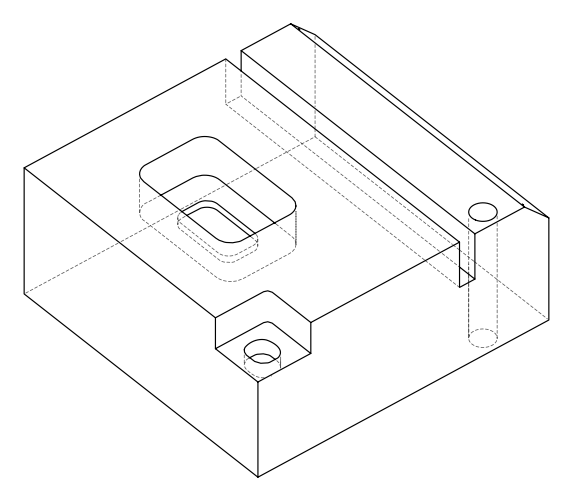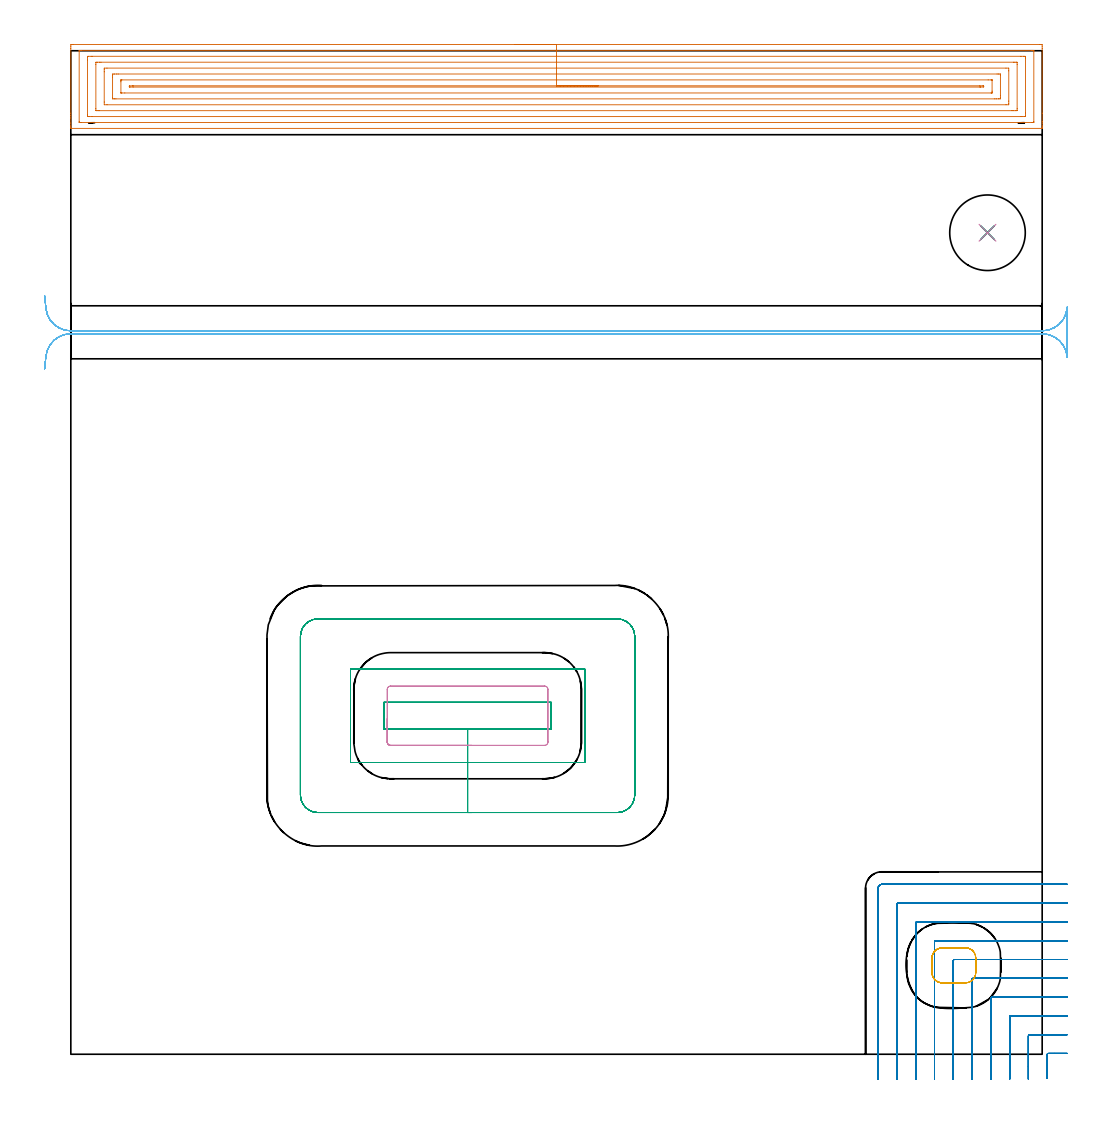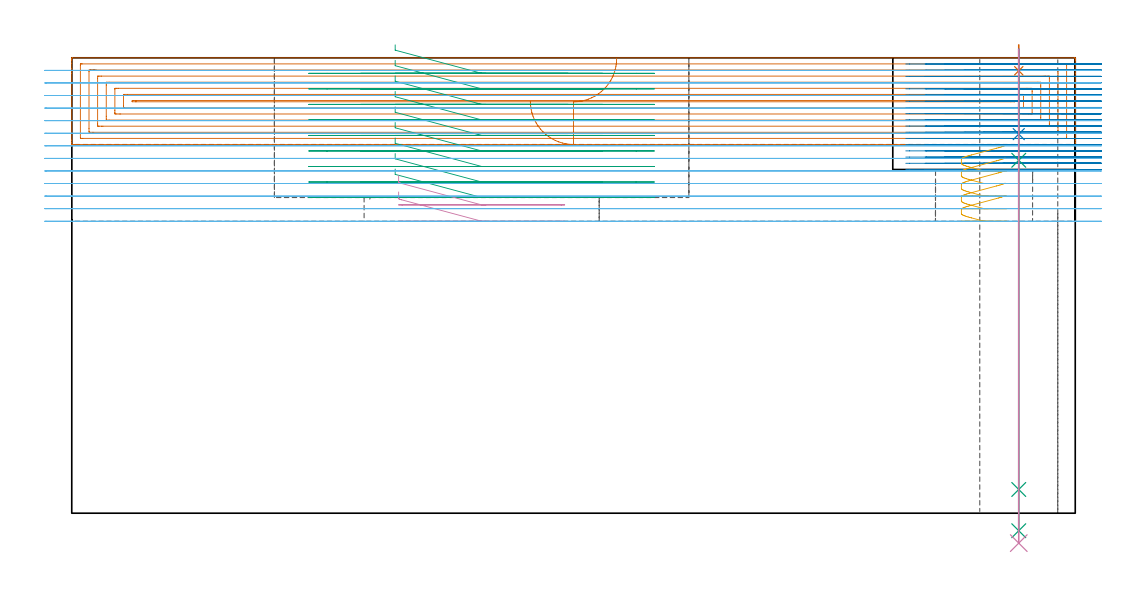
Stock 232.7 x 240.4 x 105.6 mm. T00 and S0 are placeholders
(PLAN: 10 operations, 7 tool changes, 63.9 min)
(1 AREA_MILL | FG_CHAMFER_SURFACE | UGT0205_001 | 15.1 min | 47007 mm3)
(2 MILL_CORNER_NOTCH_RECTANGULAR | CORNER_NOTCH_RECTANGULAR | NXT0201_008 | Follow Part, ap 1.5, ae 75% | 22.33 min | 47797 mm3)
(3 MILL_RECTANGULAR_POCKET | POCKET_RECTANGULAR_STRAIGHT | NXT0201_012 | Follow Part, ap 4, ae 75% | 10.25 min | 190176 mm3)
(4 MILL_RECTANGULAR_POCKET_1 | POCKET_RECTANGULAR_STRAIGHT_1 | NXT0201_012 | Follow Part, ap 4, ae 75% | 0.64 min | 8678 mm3)
(5 MILL_RECTANGULAR_POCKET_2 | POCKET_RECTANGULAR_STRAIGHT_2 | NXT0201_011 | Follow Part, ap 3, ae 75% | 0.81 min | 4771 mm3)
(6 MILL_RECTANGULAR_SLOT | SLOT_RECTANGULAR | NXT0201_011 | Follow Part, ap 3, ae 75% | 13.68 min | 112008 mm3)
(7 SPOT_DRILL | STEP1HOLE | NXT0321_9005460120000 | 0.05 min | 180 mm3)
(8 DRILL_BLIND_HOLE_INTO_CENTER | STEP1HOLE | NXT0301_089 | 0.08 min | 1601 mm3)
(9 GUN_DRILL_THROUGH_HOLE | STEP1HOLE | UGT0307_008 | 0.54 min | 8470 mm3)
(10 DRILL_TO_ENLARGE_THROUGH_HOLE | STEP1HOLE | UGT0301_250 | 0.46 min | 16904 mm3)
(TOOL UGT0205_001 | Chamfer Mill 20 x 3 x 45 deg. | D20 FL50 Z2)
(TOOL NXT0201_008 | ENDMILL 6mm [2P460-0600-NA 1630] | D6 FL26 Z6)
(TOOL NXT0201_012 | ENDMILL 16mm [2P460-1600-NA 1630] | D16 FL38 Z6)
(TOOL NXT0201_011 | ENDMILL 12mm [2P460-1200-NA 1630] | D12 FL38 Z6)
(TOOL NXT0321_9005460120000 | NC Spot Drill, 142deg, 12mm, Carbide, Uncoated | D12 PA142 FL30 Z2)
(TOOL NXT0301_089 | Carbide Drill 11.8mm [860.1-1180-035A1-MM 2214] | D11.8 PA140 FL55 Z2)
(TOOL UGT0307_008 | Gun Drill 11 mm | D11 PA130 FL24 Z1)
(TOOL UGT0301_250 | Twist Drill 18.1 mm | D18.1 PA118 FL135 Z2)
(OP 1 AREA_MILL)
G17 G21 G94 G90
T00 M6
G54
G17 G0 G90 X106.35 Y241.9 S1061 M3
G43 Z115.6 H0
Z95.5
G94 G1 X106.388 Z94.628 F250.
X106.502 Z93.763
X106.691 Z92.912
X106.953 Z92.08
X107.287 Z91.274
X107.69 Z90.5
X108.159 Z89.764
X108.69 Z89.072
X109.279 Z88.429
X109.922 Z87.84
X110.614 Z87.308
X111.35 Z86.84
X112.124 Z86.437
X112.93 Z86.103
X113.762 Z85.841
X114.614 Z85.652
X115.478 Z85.538
X116.35 Z85.5
X232.078
X232.479 Y241.897 Z85.502
X232.69 Y241.892 Z85.505
X232.695 Y241.503 Z85.894
X232.7 Y240.892 Z86.505
Y225.441 Z101.955
Y223.419 Z103.977
Y223.074 Z104.32
Y222.385 Z105.014
Y222.112 Z105.288
X232.698 Y221.954 Z105.439
X232.69 Y221.802 Z105.588
X232.525 Y221.8 Z105.6
X0.175
X0.01 Y221.802 Z105.588
X0.002 Y221.954 Z105.439
X0. Y222.112 Z105.288
Y222.385 Z105.014
Y223.074 Z104.32
Y224.297 Z103.1
Y224.83 Z102.565
Y225.441 Z101.955
Y240.892 Z86.505
X0.005 Y241.503 Z85.894
X0.01 Y241.892 Z85.505
X0.222 Y241.897 Z85.502
X0.622 Y241.9 Z85.5
X116.35
Y240.486 Z86.914
X230.29 Y240.485 Z86.915
X230.434 Y240.484 Z86.916
X230.648 Y240.479 Z86.921
X230.691 Y240.476 Z86.924
X230.695 Y240.446 Z86.954
X230.698 Y240.413 Z86.987
X230.7 Y240.224 Z87.176
X230.699 Y223.416 Z103.984
X230.695 Y223.309 Z104.091
X230.69 Y223.239 Z104.161
X230.682 Y223.221 Z104.179
X230.665 Y223.219 Z104.181
X230.29 Y223.215 Z104.185
X230.148 Y223.214 Z104.186
X2.41 Y223.215 Z104.185
X2.266 Y223.216 Z104.184
X2.052 Y223.221 Z104.179
X2.009 Y223.224 Z104.176
X2.005 Y223.254 Z104.146
X2.002 Y223.287 Z104.113
X2. Y223.476 Z103.924
X2.001 Y240.284 Z87.116
X2.005 Y240.391 Z87.009
X2.01 Y240.462 Z86.938
X2.018 Y240.48 Z86.92
X2.035 Y240.481 Z86.919
X2.41 Y240.485 Z86.915
X2.552 Y240.486 Z86.914
X116.35
Y239.072 Z88.328
X227.61 Y239.071 Z88.329
X228.302 Y239.068 Z88.332
X228.503 Y239.065 Z88.335
X228.69 Y239.057 Z88.343
X228.695 Y238.87 Z88.53
X228.699 Y238.678 Z88.722
X228.7 Y225.514 Z101.886
X228.695 Y224.83 Z102.57
X228.693 Y224.643 Z102.757
X228.503 Y224.636 Z102.764
X227.813 Y224.63 Z102.77
X227.61 Y224.629 Z102.771
X5.091
X4.398 Y224.632 Z102.768
X4.197 Y224.636 Z102.764
X4.01 Y224.643 Z102.757
X4.005 Y224.83 Z102.57
X4.001 Y225.022 Z102.378
X4. Y238.186 Z89.214
X4.005 Y238.87 Z88.53
X4.007 Y239.057 Z88.343
X4.197 Y239.065 Z88.335
X4.887 Y239.07 Z88.33
X5.091 Y239.071 Z88.329
X116.35 Y239.072 Z88.328
Y237.657 Z89.743
X225.822
X226.165 Y237.656 Z89.744
X226.557 Y237.653 Z89.747
X226.628 Y237.65 Z89.75
X226.69 Y237.643 Z89.757
X226.693 Y237.545 Z89.855
X226.7 Y237.131 Z90.269
Y226.585 Z100.815
X226.693 Y226.154 Z101.246
X226.69 Y226.053 Z101.347
X226.558 Y226.049 Z101.351
X226.372 Y226.045 Z101.355
X225.822 Y226.043 Z101.357
X225.48
X6.878
X6.535 Y226.044 Z101.356
X6.144 Y226.048 Z101.352
X6.072 Y226.05 Z101.35
X6.01 Y226.057 Z101.343
X6.008 Y226.155 Z101.245
X6. Y226.569 Z100.831
Y237.115 Z90.285
X6.008 Y237.546 Z89.854
X6.01 Y237.647 Z89.753
X6.142 Y237.651 Z89.749
X6.328 Y237.655 Z89.745
X6.878 Y237.657 Z89.743
X7.22
X116.35
Y236.243 Z91.157
X224.029
X224.69 Y236.238 Z91.162
X224.699 Y235.586 Z91.814
X224.7 Y228.34 Z99.06
X224.697 Y227.69 Z99.71
X224.69 Y227.462 Z99.938
X224.04 Y227.457 Z99.943
X8.671
X8.01 Y227.462 Z99.938
X8.001 Y228.114 Z99.286
X8. Y235.36 Z92.04
X8.003 Y236.01 Z91.39
X8.01 Y236.238 Z91.162
X8.66 Y236.243 Z91.157
X116.35
Y234.829 Z92.571
X221.895
X222.248 Y234.828 Z92.572
X222.6 Y234.824 Z92.576
X222.69 Y234.821 Z92.579
X222.695 Y234.749 Z92.651
X222.699 Y234.631 Z92.769
X222.7 Y229.651 Z97.749
X222.698 Y229.217 Z98.183
X222.695 Y228.995 Z98.405
X222.69 Y228.89 Z98.51
X222.594 Y228.877 Z98.523
X222.248 Y228.874 Z98.526
X221.706 Y228.871 Z98.529
X221.354
X10.805
X10.452 Y228.872 Z98.528
X10.1 Y228.876 Z98.524
X10.01 Y228.879 Z98.521
X10.005 Y228.951 Z98.449
X10.001 Y229.069 Z98.331
X10. Y234.049 Z93.351
X10.002 Y234.483 Z92.917
X10.005 Y234.705 Z92.695
X10.01 Y234.81 Z92.59
X10.106 Y234.823 Z92.577
X10.452 Y234.826 Z92.574
X10.994 Y234.829 Z92.571
X11.346
X116.35
Y233.415 Z93.985
X219.761
X220.46 Y233.412 Z93.988
X220.659 Y233.41 Z93.99
X220.691 Y233.407 Z93.993
X220.694 Y233.398 Z94.002
X220.698 Y233.371 Z94.029
X220.7 Y230.737 Z96.663
X220.697 Y230.502 Z96.898
X220.693 Y230.345 Z97.055
X220.69 Y230.293 Z97.107
X220.677 Y230.291 Z97.109
X220.635 Y230.289 Z97.111
X220.46 Y230.286 Z97.114
X12.939 Y230.285 Z97.115
X12.24 Y230.288 Z97.112
X12.041 Y230.29 Z97.11
X12.009 Y230.293 Z97.107
X12.006 Y230.302 Z97.098
X12.002 Y230.329 Z97.071
X12. Y232.963 Z94.437
X12.003 Y233.198 Z94.202
X12.007 Y233.355 Z94.045
X12.01 Y233.407 Z93.993
X12.023 Y233.409 Z93.991
X12.065 Y233.412 Z93.988
X12.24 Y233.414 Z93.986
X116.35 Y233.415 Z93.985
Y232.001 Z95.399
X217.779 Y232. Z95.4
X218.524 Y231.996 Z95.404
X218.673 Y231.993 Z95.407
X218.694 Y231.85 Z95.55
X218.695 Y231.828 Z95.572
X218.673 Y231.707 Z95.693
X217.932 Y231.701 Z95.699
X217.779 Y231.7 Z95.7
X14.921
X14.176 Y231.704 Z95.696
X14.027 Y231.707 Z95.693
X14.006 Y231.85 Z95.55
X14.005 Y231.872 Z95.528
X14.027 Y231.993 Z95.407
X14.769 Y231.999 Z95.401
X14.921 Y232. Z95.4
X116.35 Y232.001 Z95.399
X117.222 Z95.438
X118.087 Z95.551
X118.938 Z95.74
X119.77 Z96.003
X120.576 Z96.336
X121.35 Z96.739
X122.086 Z97.208
X122.778 Z97.739
X123.421 Z98.328
X124.01 Z98.972
X124.542 Z99.664
X125.01 Z100.399
X125.413 Z101.173
X125.747 Z101.979
X126.009 Z102.811
X126.198 Z103.663
X126.312 Z104.528
X126.35 Z105.399
G0 Z115.6
M5
M2
(OP 2 MILL_CORNER_NOTCH_RECTANGULAR)
G17 G21 G94 G90
T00 M6
G54
G17 G0 G90 X238.7 Y0.2 S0 M3
G43 Z115.6 H1
Z104.161
G94 G1 X235.7 F250.
X234.197
G3 X233.9 Y-0.097 R0.3
G1 Y-2.75
Y-5.75
G0 Z115.6
X238.7 Y4.7
Z104.161
G1 X235.7
X229.697 F500.
G3 X229.4 Y4.403 R0.3
G1 Y-3.
Y-6. F250.
G0 Z115.6
X238.7 Y9.2
Z104.161
G1 X235.7
X225.197 F500.
G3 X224.9 Y8.903 R0.3
G1 Y-3.
Y-6. F250.
G0 Z115.6
X238.7 Y13.7
Z104.161
G1 X235.7
X220.697 F500.
G3 X220.4 Y13.403 R0.3
G1 Y-3.
Y-6. F250.
G0 Z115.6
X238.7 Y18.2
Z104.161
G1 X235.7
X216.198 F500.
G3 X215.9 Y17.902 R0.3
G1 Y-3.
Y-6. F250.
G0 Z115.6
X238.7 Y22.7
Z104.161
G1 X235.7
X211.698 F500.
G3 X211.4 Y22.402 R0.3
G1 Y-3.
Y-6. F250.
G0 Z115.6
X238.7 Y27.2
Z104.161
G1 X235.7
X207.198 F500.
G3 X206.9 Y26.902 R0.3
G1 Y-3.
Y-6. F250.
G0 Z115.6
X238.7 Y31.7
Z104.161
G1 X235.7
X202.698 F500.
G3 X202.4 Y31.402 R0.3
G1 Y-3.
Y-6. F250.
G0 Z115.6
X238.7 Y36.2
Z104.161
G1 X235.7
X198.198 F500.
G3 X197.9 Y35.902 R0.3
G1 Y-3.
Y-6. F250.
G0 Z115.6
X238.7 Y40.7
Z104.161
G1 X235.7
X194.3 F500.
G3 X193.4 Y39.8 R0.9
G1 Y-3.
Y-6. F250.
G0 Z115.6
X238.7 Y0.2
Z102.722
G1 X235.7
X234.197
G3 X233.9 Y-0.097 R0.3
G1 Y-2.75
Y-5.75
G0 Z115.6
X238.7 Y4.7
Z102.722
G1 X235.7
X229.697 F500.
G3 X229.4 Y4.403 R0.3
G1 Y-3.
Y-6. F250.
G0 Z115.6
X238.7 Y9.2
Z102.722
G1 X235.7
X225.197 F500.
G3 X224.9 Y8.903 R0.3
G1 Y-3.
Y-6. F250.
G0 Z115.6
X238.7 Y13.7
Z102.722
G1 X235.7
X220.698 F500.
G3 X220.4 Y13.403 R0.3
G1 Y-3.
Y-6. F250.
G0 Z115.6
X238.7 Y18.2
Z102.722
G1 X235.7
X216.198 F500.
G3 X215.9 Y17.902 R0.3
G1 Y-3.
Y-6. F250.
G0 Z115.6
X238.7 Y22.7
Z102.722
G1 X235.7
X211.698 F500.
G3 X211.4 Y22.402 R0.3
G1 Y-3.
Y-6. F250.
G0 Z115.6
X238.7 Y27.2
Z102.722
G1 X235.7
X207.198 F500.
G3 X206.9 Y26.902 R0.3
G1 Y-3.
Y-6. F250.
G0 Z115.6
X238.7 Y31.7
Z102.722
G1 X235.7
X202.698 F500.
G3 X202.4 Y31.402 R0.3
G1 Y-3.
Y-6. F250.
G0 Z115.6
X238.7 Y36.2
Z102.722
G1 X235.7
X198.198 F500.
G3 X197.9 Y35.902 R0.3
G1 Y-3.
Y-6. F250.
G0 Z115.6
X238.7 Y40.7
Z102.722
G1 X235.7
X194.3 F500.
G3 X193.4 Y39.8 R0.9
G1 Y-3.
Y-6. F250.
G0 Z115.6
X238.7 Y0.2
Z101.283
G1 X235.7
X234.197
G3 X233.9 Y-0.097 R0.3
G1 Y-2.75
Y-5.75
G0 Z115.6
X238.7 Y4.7
Z101.283
G1 X235.7
X229.697 F500.
G3 X229.4 Y4.403 R0.3
G1 Y-3.
Y-6. F250.
G0 Z115.6
X238.7 Y9.2
Z101.283
G1 X235.7
X225.197 F500.
G3 X224.9 Y8.903 R0.3
G1 Y-3.
Y-6. F250.
G0 Z115.6
X238.7 Y13.7
Z101.283
G1 X235.7
X220.697 F500.
G3 X220.4 Y13.403 R0.3
G1 Y-3.
Y-6. F250.
G0 Z115.6
X238.7 Y18.2
Z101.283
G1 X235.7
X216.198 F500.
G3 X215.9 Y17.902 R0.3
G1 Y-3.
Y-6. F250.
G0 Z115.6
X238.7 Y22.7
Z101.283
G1 X235.7
X211.698 F500.
G3 X211.4 Y22.402 R0.3
G1 Y-3.
Y-6. F250.
G0 Z115.6
X238.7 Y27.2
Z101.283
G1 X235.7
X207.198 F500.
G3 X206.9 Y26.902 R0.3
G1 Y-3.
Y-6. F250.
G0 Z115.6
X238.7 Y31.7
Z101.283
G1 X235.7
X202.698 F500.
G3 X202.4 Y31.402 R0.3
G1 Y-3.
Y-6. F250.
G0 Z115.6
X238.7 Y36.2
Z101.283
G1 X235.7
X198.198 F500.
G3 X197.9 Y35.902 R0.3
G1 Y-3.
Y-6. F250.
G0 Z115.6
X238.7 Y40.7
Z101.283
G1 X235.7
X194.3 F500.
G3 X193.4 Y39.8 R0.9
G1 Y-3.
Y-6. F250.
G0 Z115.6
X238.7 Y0.2
Z99.844
G1 X235.7
X234.197
G3 X233.9 Y-0.097 R0.3
G1 Y-2.75
Y-5.75
G0 Z115.6
X238.7 Y4.7
Z99.844
G1 X235.7
X229.697 F500.
G3 X229.4 Y4.403 R0.3
G1 Y-3.
Y-6. F250.
G0 Z115.6
X238.7 Y9.2
Z99.844
G1 X235.7
X225.197 F500.
G3 X224.9 Y8.903 R0.3
G1 Y-3.
Y-6. F250.
G0 Z115.6
X238.7 Y13.7
Z99.844
G1 X235.7
X220.697 F500.
G3 X220.4 Y13.403 R0.3
G1 Y-3.
Y-6. F250.
G0 Z115.6
X238.7 Y18.2
Z99.844
G1 X235.7
X216.198 F500.
G3 X215.9 Y17.902 R0.3
G1 Y-3.
Y-6. F250.
G0 Z115.6
X238.7 Y22.7
Z99.844
G1 X235.7
X211.698 F500.
G3 X211.4 Y22.402 R0.3
G1 Y-3.
Y-6. F250.
G0 Z115.6
X238.7 Y27.2
Z99.844
G1 X235.7
X207.198 F500.
G3 X206.9 Y26.902 R0.3
G1 Y-3.
Y-6. F250.
G0 Z115.6
X238.7 Y31.7
Z99.844
G1 X235.7
X202.698 F500.
G3 X202.4 Y31.402 R0.3
G1 Y-3.
Y-6. F250.
G0 Z115.6
X238.7 Y36.2
Z99.844
G1 X235.7
X198.198 F500.
G3 X197.9 Y35.902 R0.3
G1 Y-3.
Y-6. F250.
G0 Z115.6
X238.7 Y40.7
Z99.844
G1 X235.7
X194.3 F500.
G3 X193.4 Y39.8 R0.9
G1 Y-3.
Y-6. F250.
G0 Z115.6
X238.7 Y0.2
Z98.405
G1 X235.7
X234.197
G3 X233.9 Y-0.097 R0.3
G1 Y-2.75
Y-5.75
G0 Z115.6
X238.7 Y4.7
Z98.405
G1 X235.7
X229.697 F500.
G3 X229.4 Y4.403 R0.3
G1 Y-3.
Y-6. F250.
G0 Z115.6
X238.7 Y9.2
Z98.405
G1 X235.7
X225.197 F500.
G3 X224.9 Y8.903 R0.3
G1 Y-3.
Y-6. F250.
G0 Z115.6
X238.7 Y13.7
Z98.405
G1 X235.7
X220.697 F500.
G3 X220.4 Y13.403 R0.3
G1 Y-3.
Y-6. F250.
G0 Z115.6
X238.7 Y18.2
Z98.405
G1 X235.7
X216.198 F500.
G3 X215.9 Y17.902 R0.3
G1 Y-3.
Y-6. F250.
G0 Z115.6
X238.7 Y22.7
Z98.405
G1 X235.7
X211.698 F500.
G3 X211.4 Y22.402 R0.3
G1 Y-3.
Y-6. F250.
G0 Z115.6
X238.7 Y27.2
Z98.405
G1 X235.7
X207.198 F500.
G3 X206.9 Y26.902 R0.3
G1 Y-3.
Y-6. F250.
G0 Z115.6
X238.7 Y31.7
Z98.405
G1 X235.7
X202.698 F500.
G3 X202.4 Y31.402 R0.3
G1 Y-3.
Y-6. F250.
G0 Z115.6
X238.7 Y36.2
Z98.405
G1 X235.7
X198.198 F500.
G3 X197.9 Y35.902 R0.3
G1 Y-3.
Y-6. F250.
G0 Z115.6
X238.7 Y40.7
Z98.405
G1 X235.7
X194.3 F500.
G3 X193.4 Y39.8 R0.9
G1 Y-3.
Y-6. F250.
G0 Z115.6
X238.7 Y0.2
Z96.967
G1 X235.7
X234.197
G3 X233.9 Y-0.097 R0.3
G1 Y-2.75
Y-5.75
G0 Z115.6
X238.7 Y4.7
Z96.967
G1 X235.7
X229.697 F500.
G3 X229.4 Y4.403 R0.3
G1 Y-3.
Y-6. F250.
G0 Z115.6
X238.7 Y9.2
Z96.967
G1 X235.7
X225.197 F500.
G3 X224.9 Y8.903 R0.3
G1 Y-3.
Y-6. F250.
G0 Z115.6
X238.7 Y13.7
Z96.967
G1 X235.7
X220.697 F500.
G3 X220.4 Y13.403 R0.3
G1 Y-3.
Y-6. F250.
G0 Z115.6
X238.7 Y18.2
Z96.967
G1 X235.7
X216.198 F500.
G3 X215.9 Y17.902 R0.3
G1 Y-3.
Y-6. F250.
G0 Z115.6
X238.7 Y22.7
Z96.967
G1 X235.7
X211.698 F500.
G3 X211.4 Y22.402 R0.3
G1 Y-3.
Y-6. F250.
G0 Z115.6
X238.7 Y27.2
Z96.967
G1 X235.7
X207.198 F500.
G3 X206.9 Y26.902 R0.3
G1 Y-3.
Y-6. F250.
G0 Z115.6
X238.7 Y31.7
Z96.967
G1 X235.7
X202.698 F500.
G3 X202.4 Y31.402 R0.3
G1 Y-3.
Y-6. F250.
G0 Z115.6
X238.7 Y36.2
Z96.967
G1 X235.7
X198.198 F500.
G3 X197.9 Y35.902 R0.3
G1 Y-3.
Y-6. F250.
G0 Z115.6
X238.7 Y40.7
Z96.967
G1 X235.7
X194.3 F500.
G3 X193.4 Y39.8 R0.9
G1 Y-3.
Y-6. F250.
G0 Z115.6
X238.7 Y0.2
Z95.528
G1 X235.7
X234.197
G3 X233.9 Y-0.097 R0.3
G1 Y-2.75
Y-5.75
G0 Z115.6
X238.7 Y4.7
Z95.528
G1 X235.7
X229.697 F500.
G3 X229.4 Y4.403 R0.3
G1 Y-3.
Y-6. F250.
G0 Z115.6
X238.7 Y9.2
Z95.528
G1 X235.7
X225.197 F500.
G3 X224.9 Y8.903 R0.3
G1 Y-3.
Y-6. F250.
G0 Z115.6
X238.7 Y13.7
Z95.528
G1 X235.7
X220.697 F500.
G3 X220.4 Y13.403 R0.3
G1 Y-3.
Y-6. F250.
G0 Z115.6
X238.7 Y18.2
Z95.528
G1 X235.7
X216.198 F500.
G3 X215.9 Y17.902 R0.3
G1 Y-3.
Y-6. F250.
G0 Z115.6
X238.7 Y22.7
Z95.528
G1 X235.7
X211.698 F500.
G3 X211.4 Y22.402 R0.3
G1 Y-3.
Y-6. F250.
G0 Z115.6
X238.7 Y27.2
Z95.528
G1 X235.7
X207.198 F500.
G3 X206.9 Y26.902 R0.3
G1 Y-3.
Y-6. F250.
G0 Z115.6
X238.7 Y31.7
Z95.528
G1 X235.7
X202.698 F500.
G3 X202.4 Y31.402 R0.3
G1 Y-3.
Y-6. F250.
G0 Z115.6
X238.7 Y36.2
Z95.528
G1 X235.7
X198.198 F500.
G3 X197.9 Y35.902 R0.3
G1 Y-3.
Y-6. F250.
G0 Z115.6
X238.7 Y40.7
Z95.528
G1 X235.7
X194.3 F500.
G3 X193.4 Y39.8 R0.9
G1 Y-3.
Y-6. F250.
G0 Z115.6
X238.7 Y0.2
Z94.089
G1 X235.7
X234.197
G3 X233.9 Y-0.097 R0.3
G1 Y-2.75
Y-5.75
G0 Z115.6
X238.7 Y4.7
Z94.089
G1 X235.7
X229.697 F500.
G3 X229.4 Y4.403 R0.3
G1 Y-3.
Y-6. F250.
G0 Z115.6
X238.7 Y9.2
Z94.089
G1 X235.7
X225.197 F500.
G3 X224.9 Y8.903 R0.3
G1 Y-3.
Y-6. F250.
G0 Z115.6
X238.7 Y13.7
Z94.089
G1 X235.7
X220.697 F500.
G3 X220.4 Y13.403 R0.3
G1 Y-3.
Y-6. F250.
G0 Z115.6
X238.7 Y18.2
Z94.089
G1 X235.7
X216.198 F500.
G3 X215.9 Y17.902 R0.3
G1 Y-3.
Y-6. F250.
G0 Z115.6
X238.7 Y22.7
Z94.089
G1 X235.7
X211.698 F500.
G3 X211.4 Y22.402 R0.3
G1 Y-3.
Y-6. F250.
G0 Z115.6
X238.7 Y27.2
Z94.089
G1 X235.7
X207.198 F500.
G3 X206.9 Y26.902 R0.3
G1 Y-3.
Y-6. F250.
G0 Z115.6
X238.7 Y31.7
Z94.089
G1 X235.7
X202.698 F500.
G3 X202.4 Y31.402 R0.3
G1 Y-3.
Y-6. F250.
G0 Z115.6
X238.7 Y36.2
Z94.089
G1 X235.7
X198.198 F500.
G3 X197.9 Y35.902 R0.3
G1 Y-3.
Y-6. F250.
G0 Z115.6
X238.7 Y40.7
Z94.089
G1 X235.7
X194.3 F500.
G3 X193.4 Y39.8 R0.9
G1 Y-3.
Y-6. F250.
G0 Z115.6
X238.7 Y0.2
Z92.65
G1 X235.7
X234.197
G3 X233.9 Y-0.097 R0.3
G1 Y-2.75
Y-5.75
G0 Z115.6
X238.7 Y4.7
Z92.65
G1 X235.7
X229.697 F500.
G3 X229.4 Y4.403 R0.3
G1 Y-3.
Y-6. F250.
G0 Z115.6
X238.7 Y9.2
Z92.65
G1 X235.7
X225.197 F500.
G3 X224.9 Y8.903 R0.3
G1 Y-3.
Y-6. F250.
G0 Z115.6
X238.7 Y13.7
Z92.65
G1 X235.7
X220.697 F500.
G3 X220.4 Y13.403 R0.3
G1 Y-3.
Y-6. F250.
G0 Z115.6
X238.7 Y18.2
Z92.65
G1 X235.7
X216.198 F500.
G3 X215.9 Y17.902 R0.3
G1 Y-3.
Y-6. F250.
G0 Z115.6
X238.7 Y22.7
Z92.65
G1 X235.7
X211.698 F500.
G3 X211.4 Y22.402 R0.3
G1 Y-3.
Y-6. F250.
G0 Z115.6
X238.7 Y27.2
Z92.65
G1 X235.7
X207.198 F500.
G3 X206.9 Y26.902 R0.3
G1 Y-3.
Y-6. F250.
G0 Z115.6
X238.7 Y31.7
Z92.65
G1 X235.7
X202.698 F500.
G3 X202.4 Y31.402 R0.3
G1 Y-3.
Y-6. F250.
G0 Z115.6
X238.7 Y36.2
Z92.65
G1 X235.7
X198.198 F500.
G3 X197.9 Y35.902 R0.3
G1 Y-3.
Y-6. F250.
G0 Z115.6
X238.7 Y40.7
Z92.65
G1 X235.7
X194.3 F500.
G3 X193.4 Y39.8 R0.9
G1 Y-3.
Y-6. F250.
G0 Z115.6
X238.7 Y0.2
Z91.211
G1 X235.7
X234.197
G3 X233.9 Y-0.097 R0.3
G1 Y-2.75
Y-5.75
G0 Z115.6
X238.7 Y4.7
Z91.211
G1 X235.7
X229.697 F500.
G3 X229.4 Y4.403 R0.3
G1 Y-3.
Y-6. F250.
G0 Z115.6
X238.7 Y9.2
Z91.211
G1 X235.7
X225.197 F500.
G3 X224.9 Y8.903 R0.3
G1 Y-3.
Y-6. F250.
G0 Z115.6
X238.7 Y13.7
Z91.211
G1 X235.7
X220.697 F500.
G3 X220.4 Y13.403 R0.3
G1 Y-3.
Y-6. F250.
G0 Z115.6
X238.7 Y18.2
Z91.211
G1 X235.7
X216.198 F500.
G3 X215.9 Y17.902 R0.3
G1 Y-3.
Y-6. F250.
G0 Z115.6
X238.7 Y22.7
Z91.211
G1 X235.7
X211.698 F500.
G3 X211.4 Y22.402 R0.3
G1 Y-3.
Y-6. F250.
G0 Z115.6
X238.7 Y27.2
Z91.211
G1 X235.7
X207.198 F500.
G3 X206.9 Y26.902 R0.3
G1 Y-3.
Y-6. F250.
G0 Z115.6
X238.7 Y31.7
Z91.211
G1 X235.7
X202.698 F500.
G3 X202.4 Y31.402 R0.3
G1 Y-3.
Y-6. F250.
G0 Z115.6
X238.7 Y36.2
Z91.211
G1 X235.7
X198.198 F500.
G3 X197.9 Y35.902 R0.3
G1 Y-3.
Y-6. F250.
G0 Z115.6
X238.7 Y40.7
Z91.211
G1 X235.7
X194.3 F500.
G3 X193.4 Y39.8 R0.9
G1 Y-3.
Y-6. F250.
G0 Z115.6
X238.7 Y0.2
Z89.772
G1 X235.7
X234.197
G3 X233.9 Y-0.097 R0.3
G1 Y-2.75
Y-5.75
G0 Z115.6
X238.7 Y4.7
Z89.772
G1 X235.7
X229.697 F500.
G3 X229.4 Y4.403 R0.3
G1 Y-3.
Y-6. F250.
G0 Z115.6
X238.7 Y9.2
Z89.772
G1 X235.7
X225.197 F500.
G3 X224.9 Y8.903 R0.3
G1 Y-3.
Y-6. F250.
G0 Z115.6
X238.7 Y13.7
Z89.772
G1 X235.7
X220.697 F500.
G3 X220.4 Y13.403 R0.3
G1 Y-3.
Y-6. F250.
G0 Z115.6
X238.7 Y18.2
Z89.772
G1 X235.7
X216.198 F500.
G3 X215.9 Y17.902 R0.3
G1 Y-3.
Y-6. F250.
G0 Z115.6
X238.7 Y22.7
Z89.772
G1 X235.7
X211.698 F500.
G3 X211.4 Y22.402 R0.3
G1 Y-3.
Y-6. F250.
G0 Z115.6
X238.7 Y27.2
Z89.772
G1 X235.7
X207.198 F500.
G3 X206.9 Y26.902 R0.3
G1 Y-3.
Y-6. F250.
G0 Z115.6
X238.7 Y31.7
Z89.772
G1 X235.7
X202.698 F500.
G3 X202.4 Y31.402 R0.3
G1 Y-3.
Y-6. F250.
G0 Z115.6
X238.7 Y36.2
Z89.772
G1 X235.7
X198.198 F500.
G3 X197.9 Y35.902 R0.3
G1 Y-3.
Y-6. F250.
G0 Z115.6
X238.7 Y40.7
Z89.772
G1 X235.7
X194.3 F500.
G3 X193.4 Y39.8 R0.9
G1 Y-3.
Y-6. F250.
G0 Z115.6
X238.7 Y0.2
Z88.333
G1 X235.7
X234.197
G3 X233.9 Y-0.097 R0.3
G1 Y-2.75
Y-5.75
G0 Z115.6
X238.7 Y4.7
Z88.333
G1 X235.7
X229.697 F500.
G3 X229.4 Y4.403 R0.3
G1 Y-3.
Y-6. F250.
G0 Z115.6
X238.7 Y9.2
Z88.333
G1 X235.7
X225.197 F500.
G3 X224.9 Y8.903 R0.3
G1 Y-3.
Y-6. F250.
G0 Z115.6
X238.7 Y13.7
Z88.333
G1 X235.7
X220.697 F500.
G3 X220.4 Y13.403 R0.3
G1 Y-3.
Y-6. F250.
G0 Z115.6
X238.7 Y18.2
Z88.333
G1 X235.7
X216.198 F500.
G3 X215.9 Y17.902 R0.3
G1 Y-3.
Y-6. F250.
G0 Z115.6
X238.7 Y22.7
Z88.333
G1 X235.7
X211.698 F500.
G3 X211.4 Y22.402 R0.3
G1 Y-3.
Y-6. F250.
G0 Z115.6
X238.7 Y27.2
Z88.333
G1 X235.7
X207.198 F500.
G3 X206.9 Y26.902 R0.3
G1 Y-3.
Y-6. F250.
G0 Z115.6
X238.7 Y31.7
Z88.333
G1 X235.7
X202.698 F500.
G3 X202.4 Y31.402 R0.3
G1 Y-3.
Y-6. F250.
G0 Z115.6
X238.7 Y36.2
Z88.333
G1 X235.7
X198.198 F500.
G3 X197.9 Y35.902 R0.3
G1 Y-3.
Y-6. F250.
G0 Z115.6
X238.7 Y40.7
Z88.333
G1 X235.7
X194.3 F500.
G3 X193.4 Y39.8 R0.9
G1 Y-3.
Y-6. F250.
G0 Z115.6
X238.7 Y0.2
Z86.894
G1 X235.7
X234.197
G3 X233.9 Y-0.097 R0.3
G1 Y-2.75
Y-5.75
G0 Z115.6
X238.7 Y4.7
Z86.894
G1 X235.7
X229.697 F500.
G3 X229.4 Y4.403 R0.3
G1 Y-3.
Y-6. F250.
G0 Z115.6
X238.7 Y9.2
Z86.894
G1 X235.7
X225.197 F500.
G3 X224.9 Y8.903 R0.3
G1 Y-3.
Y-6. F250.
G0 Z115.6
X238.7 Y13.7
Z86.894
G1 X235.7
X220.697 F500.
G3 X220.4 Y13.402 R0.3
G1 Y-3.
Y-6. F250.
G0 Z115.6
X238.7 Y18.2
Z86.894
G1 X235.7
X216.198 F500.
G3 X215.9 Y17.902 R0.3
G1 Y-3.
Y-6. F250.
G0 Z115.6
X238.7 Y22.7
Z86.894
G1 X235.7
X211.698 F500.
G3 X211.4 Y22.402 R0.3
G1 Y-3.
Y-6. F250.
G0 Z115.6
X238.7 Y27.2
Z86.894
G1 X235.7
X207.198 F500.
G3 X206.9 Y26.902 R0.3
G1 Y-3.
Y-6. F250.
G0 Z115.6
X238.7 Y31.7
Z86.894
G1 X235.7
X202.698 F500.
G3 X202.4 Y31.402 R0.3
G1 Y-3.
Y-6. F250.
G0 Z115.6
X238.7 Y36.2
Z86.894
G1 X235.7
X198.198 F500.
G3 X197.9 Y35.902 R0.3
G1 Y-3.
Y-6. F250.
G0 Z115.6
X238.7 Y40.7
Z86.894
G1 X235.7
X194.3 F500.
G3 X193.4 Y39.8 R0.9
G1 Y-3.
Y-6. F250.
G0 Z115.6
X238.7 Y0.2
Z85.456
G1 X235.7
X234.197
G3 X233.9 Y-0.097 R0.3
G1 Y-2.75
Y-5.75
G0 Z115.6
X238.7 Y4.7
Z85.456
G1 X235.7
X229.697 F500.
G3 X229.4 Y4.403 R0.3
G1 Y-3.
Y-6. F250.
G0 Z115.6
X238.7 Y9.2
Z85.456
G1 X235.7
X225.197 F500.
G3 X224.9 Y8.903 R0.3
G1 Y-3.
Y-6. F250.
G0 Z115.6
X238.7 Y13.7
Z85.456
G1 X235.7
X220.697 F500.
G3 X220.4 Y13.403 R0.3
G1 Y-3.
Y-6. F250.
G0 Z115.6
X238.7 Y18.2
Z85.456
G1 X235.7
X216.198 F500.
G3 X215.9 Y17.902 R0.3
G1 Y-3.
Y-6. F250.
G0 Z115.6
X238.7 Y22.7
Z85.456
G1 X235.7
X211.698 F500.
G3 X211.4 Y22.402 R0.3
G1 Y-3.
Y-6. F250.
G0 Z115.6
X238.7 Y27.2
Z85.456
G1 X235.7
X207.198 F500.
G3 X206.9 Y26.902 R0.3
G1 Y-3.
Y-6. F250.
G0 Z115.6
X238.7 Y31.7
Z85.456
G1 X235.7
X202.698 F500.
G3 X202.4 Y31.402 R0.3
G1 Y-3.
Y-6. F250.
G0 Z115.6
X238.7 Y36.2
Z85.456
G1 X235.7
X198.198 F500.
G3 X197.9 Y35.902 R0.3
G1 Y-3.
Y-6. F250.
G0 Z115.6
X238.7 Y40.7
Z85.456
G1 X235.7
X194.3 F500.
G3 X193.4 Y39.8 R0.9
G1 Y-3.
Y-6. F250.
G0 Z115.6
X238.7 Y0.2
Z84.017
G1 X235.7
X234.197
G3 X233.9 Y-0.097 R0.3
G1 Y-2.75
Y-5.75
G0 Z115.6
X238.7 Y4.7
Z84.017
G1 X235.7
X229.697 F500.
G3 X229.4 Y4.403 R0.3
G1 Y-3.
Y-6. F250.
G0 Z115.6
X238.7 Y9.2
Z84.017
G1 X235.7
X225.197 F500.
G3 X224.9 Y8.903 R0.3
G1 Y-3.
Y-6. F250.
G0 Z115.6
X238.7 Y13.7
Z84.017
G1 X235.7
X220.697 F500.
G3 X220.4 Y13.403 R0.3
G1 Y-3.
Y-6. F250.
G0 Z115.6
X238.7 Y18.2
Z84.017
G1 X235.7
X216.198 F500.
G3 X215.9 Y17.902 R0.3
G1 Y-3.
Y-6. F250.
G0 Z115.6
X238.7 Y22.7
Z84.017
G1 X235.7
X211.698 F500.
G3 X211.4 Y22.402 R0.3
G1 Y-3.
Y-6. F250.
G0 Z115.6
X238.7 Y27.2
Z84.017
G1 X235.7
X207.198 F500.
G3 X206.9 Y26.902 R0.3
G1 Y-3.
Y-6. F250.
G0 Z115.6
X238.7 Y31.7
Z84.017
G1 X235.7
X202.698 F500.
G3 X202.4 Y31.402 R0.3
G1 Y-3.
Y-6. F250.
G0 Z115.6
X238.7 Y36.2
Z84.017
G1 X235.7
X198.198 F500.
G3 X197.9 Y35.902 R0.3
G1 Y-3.
Y-6. F250.
G0 Z115.6
X238.7 Y40.7
Z84.017
G1 X235.7
X194.3 F500.
G3 X193.4 Y39.8 R0.9
G1 Y-3.
Y-6. F250.
G0 Z115.6
X238.7 Y0.2
Z82.578
G1 X235.7
X234.197
G3 X233.9 Y-0.097 R0.3
G1 Y-2.75
Y-5.75
G0 Z115.6
X238.7 Y4.7
Z82.578
G1 X235.7
X229.697 F500.
G3 X229.4 Y4.403 R0.3
G1 Y-3.
Y-6. F250.
G0 Z115.6
X238.7 Y9.2
Z82.578
G1 X235.7
X225.197 F500.
G3 X224.9 Y8.903 R0.3
G1 Y-3.
Y-6. F250.
G0 Z115.6
X238.7 Y13.7
Z82.578
G1 X235.7
X220.697 F500.
G3 X220.4 Y13.403 R0.3
G1 Y-3.
Y-6. F250.
G0 Z115.6
X238.7 Y18.2
Z82.578
G1 X235.7
X216.198 F500.
G3 X215.9 Y17.902 R0.3
G1 Y-3.
Y-6. F250.
G0 Z115.6
X238.7 Y22.7
Z82.578
G1 X235.7
X211.698 F500.
G3 X211.4 Y22.402 R0.3
G1 Y-3.
Y-6. F250.
G0 Z115.6
X238.7 Y27.2
Z82.578
G1 X235.7
X207.198 F500.
G3 X206.9 Y26.902 R0.3
G1 Y-3.
Y-6. F250.
G0 Z115.6
X238.7 Y31.7
Z82.578
G1 X235.7
X202.698 F500.
G3 X202.4 Y31.402 R0.3
G1 Y-3.
Y-6. F250.
G0 Z115.6
X238.7 Y36.2
Z82.578
G1 X235.7
X198.198 F500.
G3 X197.9 Y35.902 R0.3
G1 Y-3.
Y-6. F250.
G0 Z115.6
X238.7 Y40.7
Z82.578
G1 X235.7
X194.3 F500.
G3 X193.4 Y39.8 R0.9
G1 Y-3.
Y-6. F250.
G0 Z115.6
X238.7 Y0.2
Z81.139
G1 X235.7
X234.197
G3 X233.9 Y-0.097 R0.3
G1 Y-2.75
Y-5.75
G0 Z115.6
X238.7 Y4.7
Z81.139
G1 X235.7
X229.697 F500.
G3 X229.4 Y4.403 R0.3
G1 Y-3.
Y-6. F250.
G0 Z115.6
X238.7 Y9.2
Z81.139
G1 X235.7
X225.197 F500.
G3 X224.9 Y8.903 R0.3
G1 Y-3.
Y-6. F250.
G0 Z115.6
X238.7 Y13.7
Z81.139
G1 X235.7
X220.697 F500.
G3 X220.4 Y13.403 R0.3
G1 Y-3.
Y-6. F250.
G0 Z115.6
X238.7 Y18.2
Z81.139
G1 X235.7
X216.198 F500.
G3 X215.9 Y17.902 R0.3
G1 Y-3.
Y-6. F250.
G0 Z115.6
X238.7 Y22.7
Z81.139
G1 X235.7
X211.698 F500.
G3 X211.4 Y22.402 R0.3
G1 Y-3.
Y-6. F250.
G0 Z115.6
X238.7 Y27.2
Z81.139
G1 X235.7
X207.198 F500.
G3 X206.9 Y26.902 R0.3
G1 Y-3.
Y-6. F250.
G0 Z115.6
X238.7 Y31.7
Z81.139
G1 X235.7
X202.698 F500.
G3 X202.4 Y31.402 R0.3
G1 Y-3.
Y-6. F250.
G0 Z115.6
X238.7 Y36.2
Z81.139
G1 X235.7
X198.198 F500.
G3 X197.9 Y35.902 R0.3
G1 Y-3.
Y-6. F250.
G0 Z115.6
X238.7 Y40.7
Z81.139
G1 X235.7
X194.3 F500.
G3 X193.4 Y39.8 R0.9
G1 Y-3.
Y-6. F250.
G0 Z115.6
X238.7 Y0.2
Z79.7
G1 X235.7
X234.197
G3 X233.9 Y-0.097 R0.3
G1 Y-2.75
Y-5.75
G0 Z115.6
X238.7 Y4.7
Z79.7
G1 X235.7
X229.697 F500.
G3 X229.4 Y4.403 R0.3
G1 Y-3.
Y-6. F250.
G0 Z115.6
X238.7 Y9.2
Z79.7
G1 X235.7
X225.197 F500.
G3 X224.9 Y8.903 R0.3
G1 Y-3.
Y-6. F250.
G0 Z115.6
X238.7 Y13.7
Z79.7
G1 X235.7
X220.697 F500.
G3 X220.4 Y13.403 R0.3
G1 Y-3.
Y-6. F250.
G0 Z115.6
X238.7 Y18.2
Z79.7
G1 X235.7
X216.198 F500.
G3 X215.9 Y17.902 R0.3
G1 Y-3.
Y-6. F250.
G0 Z115.6
X238.7 Y22.7
Z79.7
G1 X235.7
X211.698 F500.
G3 X211.4 Y22.402 R0.3
G1 Y-3.
Y-6. F250.
G0 Z115.6
X238.7 Y27.2
Z79.7
G1 X235.7
X207.198 F500.
G3 X206.9 Y26.902 R0.3
G1 Y-3.
Y-6. F250.
G0 Z115.6
X238.7 Y31.7
Z79.7
G1 X235.7
X202.698 F500.
G3 X202.4 Y31.402 R0.3
G1 Y-3.
Y-6. F250.
G0 Z115.6
X238.7 Y36.2
Z79.7
G1 X235.7
X198.198 F500.
G3 X197.9 Y35.902 R0.3
G1 Y-3.
Y-6. F250.
G0 Z115.6
X238.7 Y40.7
Z79.7
G1 X235.7
X194.3 F500.
G3 X193.4 Y39.8 R0.9
G1 Y-3.
Y-6. F250.
G0 Z115.6
M5
M2
(OP 3 MILL_RECTANGULAR_POCKET)
G17 G21 G94 G90
T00 M6
G54
G17 G0 G90 X75. Y82.481 S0 M3
G43 Z115.6 H1
Z108.6
G94 G1 Y77.9 Z107.372 F250.
X95.05 Z102.
X115.1 F500.
Y84.3
X75.
Y77.9
X95.05
Y69.9
X123.1
Y92.3
X67.
Y69.9
X95.05
Y57.9
X130.9
G3 X135.1 Y62.1 R4.2
G1 Y100.1
G3 X130.9 Y104.3 R4.2
G1 X59.2
G3 X55. Y100.1 R4.2
G1 Y62.1
G3 X59.2 Y57.9 R4.2
G1 X95.05
X96.05
G0 X75. Y82.481 Z105.
G1 Y77.9 Z103.772 F250.
X95.05 Z98.4
X115.1 F500.
Y84.3
X75.
Y77.9
X95.05
Y69.9
X123.1
Y92.3
X67.
Y69.9
X95.05
Y57.9
X130.9
G3 X135.1 Y62.1 R4.2
G1 Y100.1
G3 X130.9 Y104.3 R4.2
G1 X59.2
G3 X55. Y100.1 R4.2
G1 Y62.1
G3 X59.2 Y57.9 R4.2
G1 X95.05
X96.05
G0 X75. Y82.481 Z101.4
G1 Y77.9 Z100.172 F250.
X95.05 Z94.8
X115.1 F500.
Y84.3
X75.
Y77.9
X95.05
Y69.9
X123.1
Y92.3
X67.
Y69.9
X95.05
Y57.9
X130.9
G3 X135.1 Y62.1 R4.2
G1 Y100.1
G3 X130.9 Y104.3 R4.2
G1 X59.2
G3 X55. Y100.1 R4.2
G1 Y62.1
G3 X59.2 Y57.9 R4.2
G1 X95.05
X96.05
G0 X75. Y82.481 Z97.8
G1 Y77.9 Z96.572 F250.
X95.05 Z91.2
X115.1 F500.
Y84.3
X75.
Y77.9
X95.05
Y69.9
X123.1
Y92.3
X67.
Y69.9
X95.05
Y57.9
X130.9
G3 X135.1 Y62.1 R4.2
G1 Y100.1
G3 X130.9 Y104.3 R4.2
G1 X59.2
G3 X55. Y100.1 R4.2
G1 Y62.1
G3 X59.2 Y57.9 R4.2
G1 X95.05
X96.05
G0 X75. Y82.481 Z94.2
G1 Y77.9 Z92.972 F250.
X95.05 Z87.6
X115.1 F500.
Y84.3
X75.
Y77.9
X95.05
Y69.9
X123.1
Y92.3
X67.
Y69.9
X95.05
Y57.9
X130.9
G3 X135.1 Y62.1 R4.2
G1 Y100.1
G3 X130.9 Y104.3 R4.2
G1 X59.2
G3 X55. Y100.1 R4.2
G1 Y62.1
G3 X59.2 Y57.9 R4.2
G1 X95.05
X96.05
G0 X75. Y82.481 Z90.6
G1 Y77.9 Z89.372 F250.
X95.05 Z84.
X115.1 F500.
Y84.3
X75.
Y77.9
X95.05
Y69.9
X123.1
Y92.3
X67.
Y69.9
X95.05
Y57.9
X130.9
G3 X135.1 Y62.1 R4.2
G1 Y100.1
G3 X130.9 Y104.3 R4.2
G1 X59.2
G3 X55. Y100.1 R4.2
G1 Y62.1
G3 X59.2 Y57.9 R4.2
G1 X95.05
X96.05
G0 X75. Y82.481 Z87.
G1 Y77.9 Z85.772 F250.
X95.05 Z80.4
X115.1 F500.
Y84.3
X75.
Y77.9
X95.05
Y69.9
X123.1
Y92.3
X67.
Y69.9
X95.05
Y57.9
X130.9
G3 X135.1 Y62.1 R4.2
G1 Y100.1
G3 X130.9 Y104.3 R4.2
G1 X59.2
G3 X55. Y100.1 R4.2
G1 Y62.1
G3 X59.2 Y57.9 R4.2
G1 X95.05
X96.05
G0 X75. Y82.481 Z83.4
G1 Y77.9 Z82.172 F250.
X95.05 Z76.8
X115.1 F500.
Y84.3
X75.
Y77.9
X95.05
Y69.9
X123.1
Y92.3
X67.
Y69.9
X95.05
Y57.9
X130.9
G3 X135.1 Y62.1 R4.2
G1 Y100.1
G3 X130.9 Y104.3 R4.2
G1 X59.2
G3 X55. Y100.1 R4.2
G1 Y62.1
G3 X59.2 Y57.9 R4.2
G1 X95.05
X96.05
G0 X75. Y82.481 Z79.8
G1 Y77.9 Z78.572 F250.
X95.05 Z73.2
X115.1 F500.
Y84.3
X75.
Y77.9
X95.05
Y69.9
X123.1
Y92.3
X67.
Y69.9
X95.05
Y57.9
X130.9
G3 X135.1 Y62.1 R4.2
G1 Y100.1
G3 X130.9 Y104.3 R4.2
G1 X59.2
G3 X55. Y100.1 R4.2
G1 Y62.1
G3 X59.2 Y57.9 R4.2
G1 X95.05
X96.05
G0 Z115.6
M5
M2
(OP 4 MILL_RECTANGULAR_POCKET_1)
G17 G21 G94 G90
T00 M6
G54
G17 G0 G90 X75.8 Y80.43 S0 M3
G43 Z115.6 H1
Z78.28
G94 G1 Y74.71 Z76.747 F250.
X75.853 Y74.501 Z76.69
X75.959 Y74.312 Z76.632
X76.112 Y74.159 Z76.574
X76.301 Y74.053 Z76.516
X76.51 Y74. Z76.458
X95.05 Z71.49
X113.5 F500.
G3 X114.3 Y74.8 R0.8
G1 Y87.4
G3 X113.5 Y88.2 R0.8
G1 X76.6
G3 X75.8 Y87.4 R0.8
G1 Y74.8
G3 X76.6 Y74. R0.8
G1 X95.05
X96.05
G0 X75.8 Y80.43 Z74.49
G1 Y74.71 Z72.958 F250.
X75.853 Y74.501 Z72.9
X75.959 Y74.312 Z72.842
X76.112 Y74.159 Z72.784
X76.301 Y74.053 Z72.726
X76.51 Y74. Z72.668
X95.05 Z67.7
X113.5 F500.
G3 X114.3 Y74.8 R0.8
G1 Y87.4
G3 X113.5 Y88.2 R0.8
G1 X76.6
G3 X75.8 Y87.4 R0.8
G1 Y74.8
G3 X76.6 Y74. R0.8
G1 X95.05
X96.05
G0 Z115.6
M5
M2
(OP 5 MILL_RECTANGULAR_POCKET_2)
G17 G21 G94 G90
T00 M6
G54
G17 G0 G90 X216.441 Y24.3 S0 M3
G43 Z115.6 H1
Z85.277
G94 G1 X216.208 Y24.624 Z85.17 F250.
X215.924 Y24.908 Z85.062
X215.598 Y25.143 Z84.955
X215.239 Y25.322 Z84.847
X214.856 Y25.443 Z84.74
X214.458 Y25.5 Z84.632
X208.642 Z83.073
X208.244 Y25.443 Z82.966
X207.861 Y25.322 Z82.858
X207.502 Y25.143 Z82.751
X207.176 Y24.908 Z82.643
X206.892 Y24.624 Z82.535
X206.657 Y24.298 Z82.428
X206.478 Y23.939 Z82.32
X206.357 Y23.556 Z82.213
X206.3 Y23.158 Z82.105
Y19.442 Z81.109
X206.357 Y19.044 Z81.002
X206.478 Y18.661 Z80.894
X206.657 Y18.302 Z80.786
X206.892 Y17.976 Z80.679
X207.176 Y17.692 Z80.571
X207.502 Y17.457 Z80.464
X207.861 Y17.278 Z80.356
X208.244 Y17.157 Z80.248
X208.642 Y17.1 Z80.141
X211.55 Z79.362
X214.3 F500.
G3 X216.8 Y19.6 R2.5
G1 Y23.
G3 X214.3 Y25.5 R2.5
G1 X208.8
G3 X206.3 Y23. R2.5
G1 Y19.6
G3 X208.8 Y17.1 R2.5
G1 X211.55
X212.55
G0 X216.441 Y24.3 Z82.362
G1 X216.208 Y24.624 Z82.255 F250.
X215.924 Y24.908 Z82.147
X215.598 Y25.143 Z82.039
X215.239 Y25.322 Z81.932
X214.856 Y25.443 Z81.824
X214.458 Y25.5 Z81.717
X208.642 Z80.158
X208.244 Y25.443 Z80.051
X207.861 Y25.322 Z79.943
X207.502 Y25.143 Z79.835
X207.176 Y24.908 Z79.728
X206.892 Y24.624 Z79.62
X206.657 Y24.298 Z79.512
X206.478 Y23.939 Z79.405
X206.357 Y23.556 Z79.297
X206.3 Y23.158 Z79.19
Y19.442 Z78.194
X206.357 Y19.044 Z78.086
X206.478 Y18.661 Z77.979
X206.657 Y18.302 Z77.871
X206.892 Y17.976 Z77.763
X207.176 Y17.692 Z77.656
X207.502 Y17.457 Z77.548
X207.861 Y17.278 Z77.441
X208.244 Y17.157 Z77.333
X208.642 Y17.1 Z77.225
X211.55 Z76.446
X214.3 F500.
G3 X216.8 Y19.6 R2.5
G1 Y23.
G3 X214.3 Y25.5 R2.5
G1 X208.8
G3 X206.3 Y23. R2.5
G1 Y19.6
G3 X208.8 Y17.1 R2.5
G1 X211.55
X212.55
G0 X216.441 Y24.3 Z79.446
G1 X216.208 Y24.624 Z79.339 F250.
X215.924 Y24.908 Z79.232
X215.598 Y25.143 Z79.124
X215.239 Y25.322 Z79.016
X214.856 Y25.443 Z78.909
X214.458 Y25.5 Z78.801
X208.642 Z77.243
X208.244 Y25.443 Z77.135
X207.861 Y25.322 Z77.028
X207.502 Y25.143 Z76.92
X207.176 Y24.908 Z76.812
X206.892 Y24.624 Z76.705
X206.657 Y24.298 Z76.597
X206.478 Y23.939 Z76.489
X206.357 Y23.556 Z76.382
X206.3 Y23.158 Z76.274
Y19.442 Z75.278
X206.357 Y19.044 Z75.171
X206.478 Y18.661 Z75.063
X206.657 Y18.302 Z74.956
X206.892 Y17.976 Z74.848
X207.176 Y17.692 Z74.74
X207.502 Y17.457 Z74.633
X207.861 Y17.278 Z74.525
X208.244 Y17.157 Z74.418
X208.642 Y17.1 Z74.31
X211.55 Z73.531
X214.3 F500.
G3 X216.8 Y19.6 R2.5
G1 Y23.
G3 X214.3 Y25.5 R2.5
G1 X208.8
G3 X206.3 Y23. R2.5
G1 Y19.6
G3 X208.8 Y17.1 R2.5
G1 X211.55
X212.55
G0 X216.441 Y24.3 Z76.531
G1 X216.208 Y24.624 Z76.424 F250.
X215.924 Y24.908 Z76.316
X215.598 Y25.143 Z76.209
X215.239 Y25.322 Z76.101
X214.856 Y25.443 Z75.993
X214.458 Y25.5 Z75.886
X208.642 Z74.327
X208.244 Y25.443 Z74.22
X207.861 Y25.322 Z74.112
X207.502 Y25.143 Z74.005
X207.176 Y24.908 Z73.897
X206.892 Y24.624 Z73.789
X206.657 Y24.298 Z73.682
X206.478 Y23.939 Z73.574
X206.357 Y23.556 Z73.467
X206.3 Y23.158 Z73.359
Y19.442 Z72.363
X206.357 Y19.044 Z72.255
X206.478 Y18.661 Z72.148
X206.657 Y18.302 Z72.04
X206.892 Y17.976 Z71.933
X207.176 Y17.692 Z71.825
X207.502 Y17.457 Z71.717
X207.861 Y17.278 Z71.61
X208.244 Y17.157 Z71.502
X208.642 Y17.1 Z71.395
X211.55 Z70.615
X214.3 F500.
G3 X216.8 Y19.6 R2.5
G1 Y23.
G3 X214.3 Y25.5 R2.5
G1 X208.8
G3 X206.3 Y23. R2.5
G1 Y19.6
G3 X208.8 Y17.1 R2.5
G1 X211.55
X212.55
G0 X216.441 Y24.3 Z73.615
G1 X216.208 Y24.624 Z73.509 F250.
X215.924 Y24.908 Z73.401
X215.598 Y25.143 Z73.293
X215.239 Y25.322 Z73.186
X214.856 Y25.443 Z73.078
X214.458 Y25.5 Z72.97
X208.642 Z71.412
X208.244 Y25.443 Z71.304
X207.861 Y25.322 Z71.197
X207.502 Y25.143 Z71.089
X207.176 Y24.908 Z70.982
X206.892 Y24.624 Z70.874
X206.657 Y24.298 Z70.766
X206.478 Y23.939 Z70.659
X206.357 Y23.556 Z70.551
X206.3 Y23.158 Z70.444
Y19.442 Z69.448
X206.357 Y19.044 Z69.34
X206.478 Y18.661 Z69.233
X206.657 Y18.302 Z69.125
X206.892 Y17.976 Z69.017
X207.176 Y17.692 Z68.91
X207.502 Y17.457 Z68.802
X207.861 Y17.278 Z68.694
X208.244 Y17.157 Z68.587
X208.642 Y17.1 Z68.479
X211.55 Z67.7
X214.3 F500.
G3 X216.8 Y19.6 R2.5
G1 Y23.
G3 X214.3 Y25.5 R2.5
G1 X208.8
G3 X206.3 Y23. R2.5
G1 Y19.6
G3 X208.8 Y17.1 R2.5
G1 X211.55
X212.55
G0 Z115.6
M5
M2
(OP 6 MILL_RECTANGULAR_SLOT)
G17 G21 G94 G90
T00 M6
G54
G17 G0 G90 X-6.27 Y164.214 S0 M3
G43 Z115.6 H1
Z102.685
G94 G1 X-5.97 Y167.199 F250.
G2 X0. Y172.6 R6. F500.
G1 X232.7
G2 X238.69 Y166.946 R6.
G1 Y178.954
G2 X232.7 Y173.3 R6.
G1 X0.
G2 X-5.97 Y178.701 R6.
G1 X-6.27 Y181.686 F250.
G0 Y164.214 Z99.769
G1 X-5.97 Y167.199
G2 X0. Y172.6 R6. F500.
G1 X232.7
G2 X238.69 Y166.946 R6.
G1 Y178.954
G2 X232.7 Y173.3 R6.
G1 X0.
G2 X-5.97 Y178.701 R6.
G1 X-6.27 Y181.686 F250.
G0 Y164.214 Z96.854
G1 X-5.97 Y167.199
G2 X0. Y172.6 R6. F500.
G1 X232.7
G2 X238.69 Y166.946 R6.
G1 X238.7
Y178.954
X238.69
G2 X232.7 Y173.3 R6.
G1 X0.
G2 X-5.97 Y178.701 R6.
G1 X-6.27 Y181.686 F250.
G0 Y164.214 Z93.938
G1 X-5.97 Y167.199
G2 X0. Y172.6 R6. F500.
G1 X232.7
G2 X238.69 Y166.946 R6.
G1 X238.7
Y178.954
X238.69
G2 X232.7 Y173.3 R6.
G1 X0.
G2 X-5.97 Y178.701 R6.
G1 X-6.27 Y181.686 F250.
G0 Y164.214 Z91.023
G1 X-5.97 Y167.199
G2 X0. Y172.6 R6. F500.
G1 X232.7
G2 X238.69 Y166.946 R6.
G1 X238.7
Y178.954
X238.69
G2 X232.7 Y173.3 R6.
G1 X0.
G2 X-5.97 Y178.701 R6.
G1 X-6.27 Y181.686 F250.
G0 Y164.214 Z88.108
G1 X-5.97 Y167.199
G2 X0. Y172.6 R6. F500.
G1 X232.7
G2 X238.69 Y166.946 R6.
G1 X238.7
Y178.954
X238.69
G2 X232.7 Y173.3 R6.
G1 X0.
G2 X-5.97 Y178.701 R6.
G1 X-6.27 Y181.686 F250.
G0 Y164.214 Z85.192
G1 X-5.97 Y167.199
G2 X0. Y172.6 R6. F500.
G1 X232.7
G2 X238.69 Y166.946 R6.
G1 X238.7
Y178.954
X238.69
G2 X232.7 Y173.3 R6.
G1 X0.
G2 X-5.97 Y178.701 R6.
G1 X-6.27 Y181.686 F250.
G0 Y164.214 Z82.277
G1 X-5.97 Y167.199
G2 X0. Y172.6 R6. F500.
G1 X232.7
G2 X238.69 Y166.946 R6.
G1 X238.7
Y178.954
X238.69
G2 X232.7 Y173.3 R6.
G1 X0.
G2 X-5.97 Y178.701 R6.
G1 X-6.27 Y181.686 F250.
G0 Y164.214 Z79.362
G1 X-5.97 Y167.199
G2 X0. Y172.6 R6. F500.
G1 X232.7
G2 X238.69 Y166.946 R6.
G1 X238.7
Y178.954
X238.69
G2 X232.7 Y173.3 R6.
G1 X0.
G2 X-5.97 Y178.701 R6.
G1 X-6.27 Y181.686 F250.
G0 Y164.214 Z76.446
G1 X-5.97 Y167.199
G2 X0. Y172.6 R6. F500.
G1 X232.7
G2 X238.69 Y166.946 R6.
G1 X238.7
Y178.954
X238.69
G2 X232.7 Y173.3 R6.
G1 X0.
G2 X-5.97 Y178.701 R6.
G1 X-6.27 Y181.686 F250.
G0 Y164.214 Z73.531
G1 X-5.97 Y167.199
G2 X0. Y172.6 R6. F500.
G1 X232.7
G2 X238.69 Y166.946 R6.
G1 X238.7
Y178.954
X238.69
G2 X232.7 Y173.3 R6.
G1 X0.
G2 X-5.97 Y178.701 R6.
G1 X-6.27 Y181.686 F250.
G0 Y164.214 Z70.615
G1 X-5.97 Y167.199
G2 X0. Y172.6 R6. F500.
G1 X232.7
G2 X238.69 Y166.946 R6.
G1 X238.7
Y178.954
X238.69
G2 X232.7 Y173.3 R6.
G1 X0.
G2 X-5.97 Y178.701 R6.
G1 X-6.27 Y181.686 F250.
G0 Y164.214 Z67.7
G1 X-5.97 Y167.199
G2 X0. Y172.6 R6. F500.
G1 X232.7
G2 X238.69 Y166.946 R6.
G1 X238.7
Y178.954
X238.69
G2 X232.7 Y173.3 R6.
G1 X0.
G2 X-5.97 Y178.701 R6.
G1 X-6.27 Y181.686 F250.
G0 Z115.6
M5
M2
(OP 7 SPOT_DRILL)
G17 G21 G94 G90
T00 M6
G54
G17 G0 G90 X219.6 Y196.8 S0 M3
G43 Z115.6 H0
G94 G81 G98 Z102.6 F250. R108.6
G80
M5
M2
(OP 8 DRILL_BLIND_HOLE_INTO_CENTER)
G17 G21 G94 G90
T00 M6
G54
G17 G0 G90 X219.6 Y196.8 S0 M3
G43 Z115.6 H1
G94 G81 G98 Z87.9 F250. R107.6
G80
M5
M2
(OP 9 GUN_DRILL_THROUGH_HOLE)
G17 G21 G94 G90
T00 M6
G54
G17 G0 G90 X219.6 Y196.8 M8
G43 Z115.6 H0
Z101.441
S716 M3
G94 G1 Z81.837 F125. M26
G4 X.084
Z5.5 F250.
G4 X.084
Z-4.065 F125.
G4 X.084
M5
M9
G0 Z101.441
Z115.6
M2
(OP 10 DRILL_TO_ENLARGE_THROUGH_HOLE)
G17 G21 G94 G90
T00 M6
G54
G17 G0 G90 X219.6 Y196.8 S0 M3
G43 Z115.6 H0
G94 G73 G98 Z-6.938 F250. Q16.077 R107.6
G80
M5
M2
